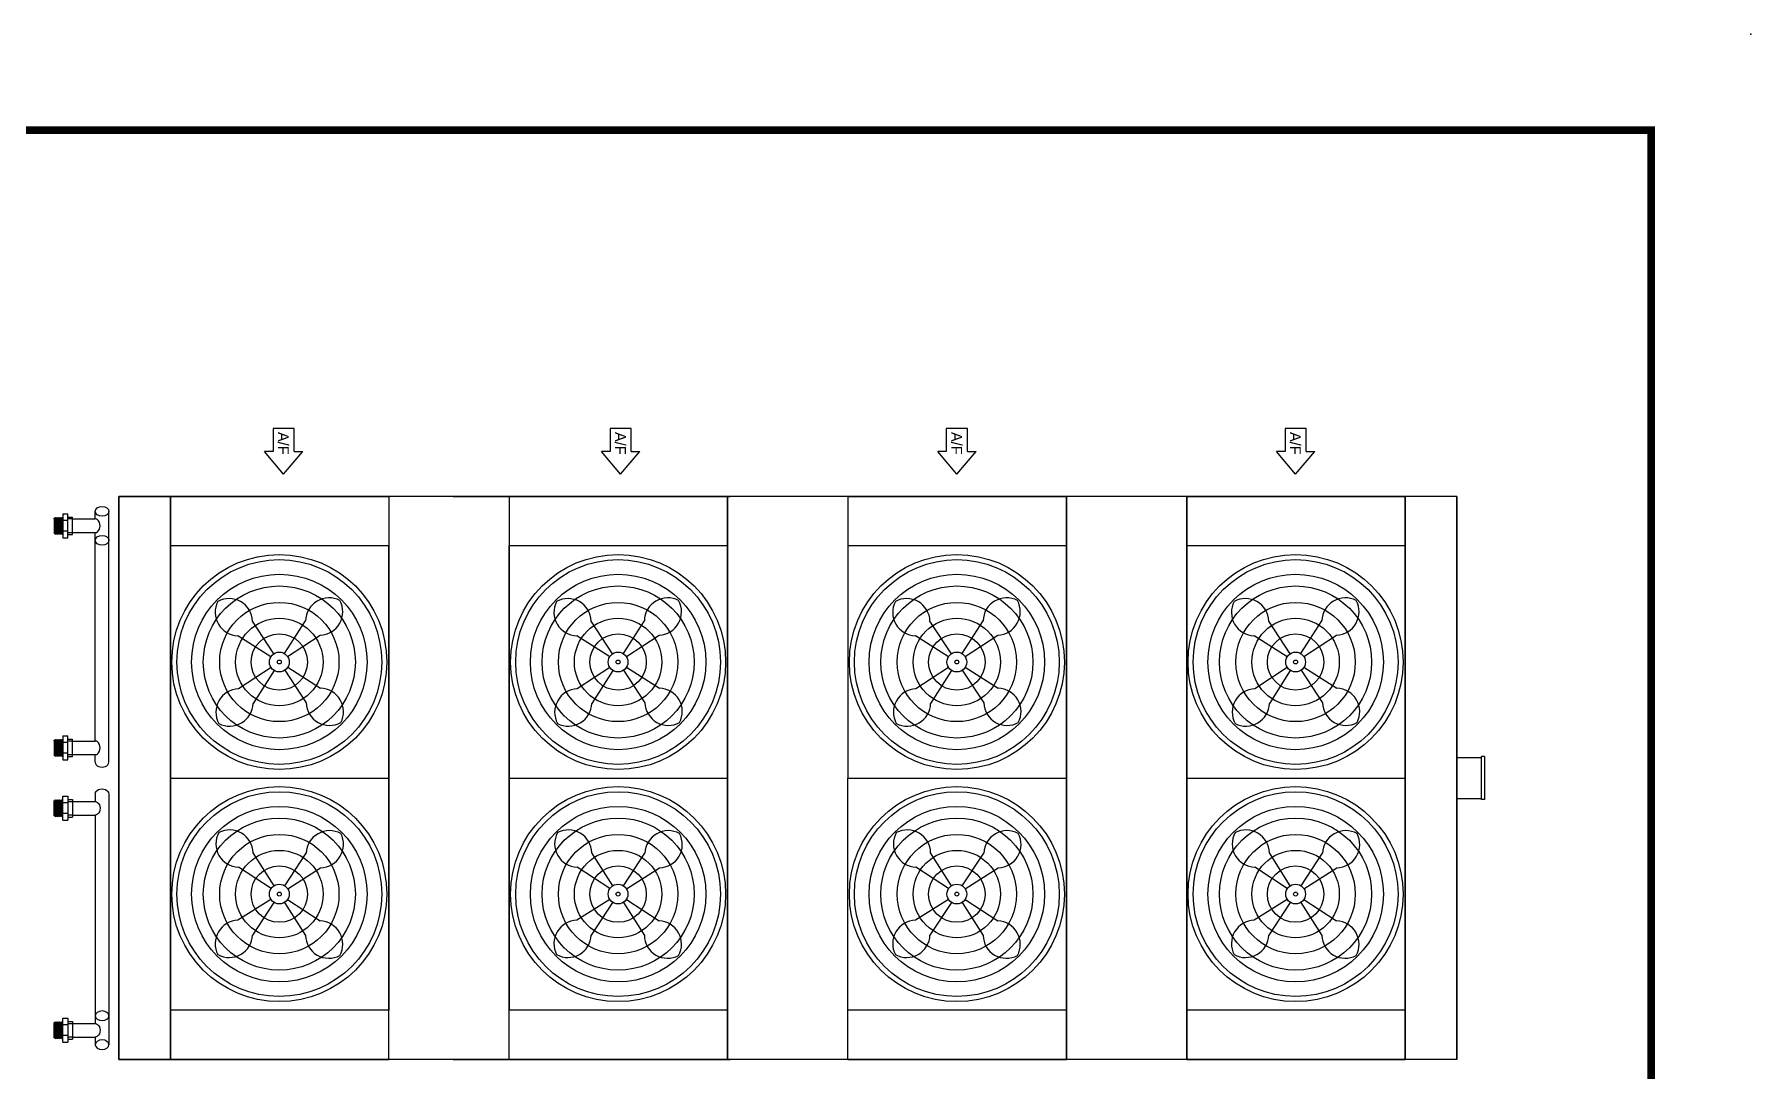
# Model space of a CAD drawing. Extents: x -21 to 463, y -14 to 294.
# Drawn here: x 211.1 to 462.6, y 142.2 to 294 of the extents above; entities that cross this region are included whole.
import ezdxf

# ---------------------------------------------------------------- set-up
doc = ezdxf.new("R2010")
doc.units = 0
doc.header["$MEASUREMENT"] = 0
doc.layers.get('0').update_dxf_attribs({"linetype": 'CONTINUOUS'})

msp = doc.modelspace()

# ---------------------------------------------------------------- linework, layer by layer
for p, q in [((249.18847, 236.30797), (246.10154, 236.30797)), ((246.10154, 236.30797), (246.10154, 232.94027)), ((249.18847, 232.94027), (249.18847, 236.30797)), ((298.56347, 236.30797), (295.47654, 236.30797)), ((295.47654, 236.30797), (295.47654, 232.94027)), ((298.56347, 232.94027), (298.56347, 236.30797)), ((347.81347, 236.30797), (344.72654, 236.30797)), ((344.72654, 236.30797), (344.72654, 232.94027)), ((347.81347, 232.94027), (347.81347, 236.30797)), ((394.35154, 236.30797), (394.35154, 232.94027)), ((397.43847, 236.30797), (394.35154, 236.30797)), ((397.43847, 232.94027), (397.43847, 236.30797)), ((247.645, 229.57257), (244.8387, 232.94027)), ((246.10154, 232.94027), (244.8387, 232.94027)), ((247.645, 229.57257), (250.45131, 232.94027)), ((249.18847, 232.94027), (250.45131, 232.94027)), ((297.02, 229.57257), (294.2137, 232.94027)), ((295.47654, 232.94027), (294.2137, 232.94027)), ((297.02, 229.57257), (299.82631, 232.94027)), ((298.56347, 232.94027), (299.82631, 232.94027)), ((346.27, 229.57257), (343.4637, 232.94027)), ((344.72654, 232.94027), (343.4637, 232.94027)), ((346.27, 229.57257), (349.07631, 232.94027)), ((347.81347, 232.94027), (349.07631, 232.94027)), ((395.895, 229.57257), (393.0887, 232.94027)), ((394.35154, 232.94027), (393.0887, 232.94027)), ((395.895, 229.57257), (398.70131, 232.94027)), ((397.43847, 232.94027), (398.70131, 232.94027)), ((215.31412, 223.78063), (215.31412, 220.27663)), ((215.31412, 223.78063), (216.02, 223.78063)), ((216.02, 220.27663), (216.02, 223.78063)), ((214.02, 223.13357), (214.07883, 223.1924)), ((214.02, 223.02863), (214.02, 223.13357)), ((214.02, 223.02863), (214.02, 221.02863)), ((214.02566, 223.13923), (214.13765, 220.92369)), ((214.07883, 223.1924), (214.13765, 223.13357)), ((214.13765, 223.13357), (214.2553, 223.25122)), ((214.13765, 223.13357), (214.2553, 220.80604)), ((214.2553, 223.25122), (214.37294, 220.92369)), ((214.2553, 223.25122), (214.37294, 223.13357)), ((214.37294, 223.13357), (214.49059, 223.25122)), ((214.37294, 223.13357), (214.49059, 220.80604)), ((214.49059, 223.25122), (214.60824, 220.92369)), ((214.49059, 223.25122), (214.60824, 223.13357)), ((214.60824, 223.13357), (214.72589, 223.25122)), ((214.60824, 223.13357), (214.72589, 220.80604)), ((214.72589, 223.25122), (214.84353, 220.92369)), ((214.72589, 223.25122), (214.84353, 220.92369)), ((214.72589, 223.25122), (214.84353, 223.13357)), ((214.84353, 223.13357), (214.96118, 223.25122)), ((214.84353, 223.13357), (214.96118, 220.80604)), ((214.96118, 223.25122), (215.07883, 220.92369)), ((214.96118, 223.25122), (215.07883, 223.13357)), ((215.07883, 223.13357), (215.19647, 223.25122)), ((215.07883, 223.13357), (215.19647, 220.80604)), ((215.19647, 223.25122), (215.31412, 220.92369)), ((215.19647, 223.25122), (215.31412, 223.25122)), ((216.02, 222.80604), (215.31412, 222.80604)), ((216.02, 223.31004), (216.72589, 223.31004)), ((216.72589, 223.02863), (216.02, 223.02863)), ((216.72589, 220.74722), (216.72589, 223.31004)), ((214.02, 221.02863), (214.02, 220.92369)), ((214.02, 220.92369), (214.07883, 220.86487)), ((214.07883, 220.86487), (214.13765, 220.92369)), ((214.13765, 220.92369), (214.2553, 220.80604)), ((214.2553, 220.80604), (214.37294, 220.92369)), ((214.37294, 220.92369), (214.49059, 220.80604)), ((214.49059, 220.80604), (214.60824, 220.92369)), ((214.60824, 220.92369), (214.72589, 220.80604)), ((214.72589, 220.80604), (214.84353, 220.92369)), ((214.84353, 220.92369), (214.96118, 220.80604)), ((214.96118, 220.80604), (215.07883, 220.92369)), ((215.07883, 220.92369), (215.19647, 220.80604)), ((215.19647, 220.80604), (215.31412, 220.80604)), ((216.02, 221.25122), (215.31412, 221.25122)), ((215.31412, 220.27663), (216.02, 220.27663)), ((216.02, 221.02863), (216.72589, 221.02863)), ((216.02, 220.74722), (216.72589, 220.74722)), ((246.22395, 203.2887), (243.08602, 208.07215)), ((247.79809, 203.3003), (250.86521, 208.12945)), ((295.84895, 203.2887), (292.71102, 208.07215)), ((297.42309, 203.3003), (300.49021, 208.12945)), ((345.47395, 203.2887), (342.33602, 208.07215)), ((347.04809, 203.3003), (350.11521, 208.12945)), ((395.09895, 203.2887), (391.96102, 208.07215)), ((396.67309, 203.3003), (399.74021, 208.12945)), ((245.79491, 202.85329), (240.96575, 205.92041)), ((248.2335, 202.87125), (253.01695, 206.00919)), ((295.41991, 202.85329), (290.59075, 205.92041)), ((297.8585, 202.87125), (302.64195, 206.00919)), ((345.04491, 202.85329), (340.21575, 205.92041)), ((347.4835, 202.87125), (352.26695, 206.00919)), ((394.66991, 202.85329), (389.84075, 205.92041)), ((397.1085, 202.87125), (401.89195, 206.00919)), ((245.80651, 201.27915), (241.02306, 198.14122)), ((248.24509, 201.29712), (253.07425, 198.23)), ((295.43151, 201.27915), (290.64806, 198.14122)), ((297.87009, 201.29712), (302.69925, 198.23)), ((345.05651, 201.27915), (340.27306, 198.14122)), ((347.49509, 201.29712), (352.32425, 198.23)), ((394.68151, 201.27915), (389.89806, 198.14122)), ((397.12009, 201.29712), (401.94925, 198.23)), ((246.24192, 200.85011), (243.17479, 196.02095)), ((247.81605, 200.86171), (250.95399, 196.07826)), ((295.86692, 200.85011), (292.79979, 196.02095)), ((297.44105, 200.86171), (300.57899, 196.07826)), ((345.49192, 200.85011), (342.42479, 196.02095)), ((347.06605, 200.86171), (350.20399, 196.07826)), ((395.11692, 200.85011), (392.04979, 196.02095)), ((396.69105, 200.86171), (399.82899, 196.07826)), ((215.31412, 191.25372), (215.31412, 187.74972)), ((215.31412, 191.25372), (216.02, 191.25372)), ((216.02, 187.74972), (216.02, 191.25372)), ((214.02, 190.60666), (214.07883, 190.66548)), ((214.02, 190.50172), (214.02, 190.60666)), ((214.02, 190.50172), (214.02, 188.50172)), ((214.02566, 190.61232), (214.13765, 188.39678)), ((214.07883, 190.66548), (214.13765, 190.60666)), ((214.13765, 190.60666), (214.2553, 190.72431)), ((214.13765, 190.60666), (214.2553, 188.27913)), ((214.2553, 190.72431), (214.37294, 188.39678)), ((214.2553, 190.72431), (214.37294, 190.60666)), ((214.37294, 190.60666), (214.49059, 190.72431)), ((214.37294, 190.60666), (214.49059, 188.27913)), ((214.49059, 190.72431), (214.60824, 188.39678)), ((214.49059, 190.72431), (214.60824, 190.60666)), ((214.60824, 190.60666), (214.72589, 190.72431)), ((214.60824, 190.60666), (214.72589, 188.27913)), ((214.72589, 190.72431), (214.84353, 188.39678)), ((214.72589, 190.72431), (214.84353, 188.39678)), ((214.72589, 190.72431), (214.84353, 190.60666)), ((214.84353, 190.60666), (214.96118, 190.72431)), ((214.84353, 190.60666), (214.96118, 188.27913)), ((214.96118, 190.72431), (215.07883, 188.39678)), ((214.96118, 190.72431), (215.07883, 190.60666)), ((215.07883, 190.60666), (215.19647, 190.72431)), ((215.07883, 190.60666), (215.19647, 188.27913)), ((215.19647, 190.72431), (215.31412, 188.39678)), ((215.19647, 190.72431), (215.31412, 190.72431)), ((216.02, 190.27913), (215.31412, 190.27913)), ((216.02, 188.72431), (215.31412, 188.72431)), ((216.02, 190.78313), (216.72589, 190.78313)), ((216.72589, 190.50172), (216.02, 190.50172)), ((216.72589, 188.22031), (216.72589, 190.78313)), ((214.02, 188.50172), (214.02, 188.39678)), ((214.02, 188.39678), (214.07883, 188.33795)), ((214.07883, 188.33795), (214.13765, 188.39678)), ((214.13765, 188.39678), (214.2553, 188.27913)), ((214.2553, 188.27913), (214.37294, 188.39678)), ((214.37294, 188.39678), (214.49059, 188.27913)), ((214.49059, 188.27913), (214.60824, 188.39678)), ((214.60824, 188.39678), (214.72589, 188.27913)), ((214.72589, 188.27913), (214.84353, 188.39678)), ((214.84353, 188.39678), (214.96118, 188.27913)), ((214.96118, 188.27913), (215.07883, 188.39678)), ((215.07883, 188.39678), (215.19647, 188.27913)), ((215.19647, 188.27913), (215.31412, 188.27913)), ((215.31412, 187.74972), (216.02, 187.74972)), ((216.02, 188.50172), (216.72589, 188.50172)), ((216.02, 188.22031), (216.72589, 188.22031)), ((214.02, 181.75363), (214.07883, 181.81245)), ((214.02, 181.64869), (214.02, 181.75363)), ((214.02, 179.64869), (214.02, 181.64869)), ((214.02566, 179.53809), (214.13765, 181.75363)), ((214.07883, 181.81245), (214.13765, 181.75363)), ((214.13765, 181.75363), (214.2553, 181.87128)), ((214.13765, 179.54375), (214.2553, 181.87128)), ((214.2553, 181.87128), (214.37294, 181.75363)), ((214.2553, 179.4261), (214.37294, 181.75363)), ((214.37294, 181.75363), (214.49059, 181.87128)), ((214.37294, 179.54375), (214.49059, 181.87128)), ((214.49059, 181.87128), (214.60824, 181.75363)), ((214.49059, 179.4261), (214.60824, 181.75363)), ((214.60824, 181.75363), (214.72589, 181.87128)), ((214.60824, 179.54375), (214.72589, 181.87128)), ((214.72589, 181.87128), (214.84353, 181.75363)), ((214.72589, 179.4261), (214.84353, 181.75363)), ((214.72589, 179.4261), (214.84353, 181.75363)), ((214.84353, 181.75363), (214.96118, 181.87128)), ((214.84353, 179.54375), (214.96118, 181.87128)), ((214.96118, 181.87128), (215.07883, 181.75363)), ((214.96118, 179.4261), (215.07883, 181.75363)), ((215.07883, 181.75363), (215.19647, 181.87128)), ((215.07883, 179.54375), (215.19647, 181.87128)), ((215.19647, 181.87128), (215.31412, 181.87128)), ((215.19647, 179.4261), (215.31412, 181.75363)), ((215.31412, 182.40069), (216.02, 182.40069)), ((215.31412, 178.89669), (215.31412, 182.40069)), ((216.02, 181.4261), (215.31412, 181.4261)), ((216.02, 182.40069), (216.02, 178.89669)), ((216.02, 181.9301), (216.72589, 181.9301)), ((216.02, 181.64869), (216.72589, 181.64869)), ((216.72589, 181.9301), (216.72589, 179.36728)), ((214.02, 179.64869), (214.02, 179.54375)), ((214.02, 179.54375), (214.07883, 179.48492)), ((214.07883, 179.48492), (214.13765, 179.54375)), ((214.13765, 179.54375), (214.2553, 179.4261)), ((214.2553, 179.4261), (214.37294, 179.54375)), ((214.37294, 179.54375), (214.49059, 179.4261)), ((214.49059, 179.4261), (214.60824, 179.54375)), ((214.60824, 179.54375), (214.72589, 179.4261)), ((214.72589, 179.4261), (214.84353, 179.54375)), ((214.84353, 179.54375), (214.96118, 179.4261)), ((214.96118, 179.4261), (215.07883, 179.54375)), ((215.07883, 179.54375), (215.19647, 179.4261)), ((215.19647, 179.4261), (215.31412, 179.4261)), ((216.02, 179.87128), (215.31412, 179.87128)), ((215.31412, 178.89669), (216.02, 178.89669)), ((216.72589, 179.64869), (216.02, 179.64869)), ((216.02, 179.36728), (216.72589, 179.36728)), ((246.24192, 169.3003), (243.17479, 174.12945)), ((247.81605, 169.2887), (250.95399, 174.07215)), ((295.86692, 169.3003), (292.79979, 174.12945)), ((297.44105, 169.2887), (300.57899, 174.07215)), ((345.49192, 169.3003), (342.42479, 174.12945)), ((347.06605, 169.2887), (350.20399, 174.07215)), ((395.11692, 169.3003), (392.04979, 174.12945)), ((396.69105, 169.2887), (399.82899, 174.07215)), ((245.80651, 168.87125), (241.02306, 172.00919)), ((248.24509, 168.85329), (253.07425, 171.92041)), ((295.43151, 168.87125), (290.64806, 172.00919)), ((297.87009, 168.85329), (302.69925, 171.92041)), ((345.05651, 168.87125), (340.27306, 172.00919)), ((347.49509, 168.85329), (352.32425, 171.92041)), ((394.68151, 168.87125), (389.89806, 172.00919)), ((397.12009, 168.85329), (401.94925, 171.92041)), ((245.79491, 167.29712), (240.96575, 164.23)), ((246.22395, 166.86171), (243.08602, 162.07826)), ((247.79809, 166.85011), (250.86521, 162.02095)), ((248.2335, 167.27915), (253.01695, 164.14122)), ((295.41991, 167.29712), (290.59075, 164.23)), ((295.84895, 166.86171), (292.71102, 162.07826)), ((297.42309, 166.85011), (300.49021, 162.02095)), ((297.8585, 167.27915), (302.64195, 164.14122)), ((345.04491, 167.29712), (340.21575, 164.23)), ((345.47395, 166.86171), (342.33602, 162.07826)), ((347.04809, 166.85011), (350.11521, 162.02095)), ((347.4835, 167.27915), (352.26695, 164.14122)), ((394.66991, 167.29712), (389.84075, 164.23)), ((395.09895, 166.86171), (391.96102, 162.07826)), ((396.67309, 166.85011), (399.74021, 162.02095)), ((397.1085, 167.27915), (401.89195, 164.14122)), ((214.02, 149.22672), (214.07883, 149.28554)), ((214.02, 149.12178), (214.02, 149.22672)), ((214.02, 147.12178), (214.02, 149.12178)), ((214.02566, 147.01118), (214.13765, 149.22672)), ((214.07883, 149.28554), (214.13765, 149.22672)), ((214.13765, 147.01684), (214.2553, 149.34437)), ((214.13765, 149.22672), (214.2553, 149.34437)), ((214.2553, 149.34437), (214.37294, 149.22672)), ((214.2553, 146.89919), (214.37294, 149.22672)), ((214.37294, 147.01684), (214.49059, 149.34437)), ((214.37294, 149.22672), (214.49059, 149.34437)), ((214.49059, 149.34437), (214.60824, 149.22672)), ((214.49059, 146.89919), (214.60824, 149.22672)), ((214.60824, 147.01684), (214.72589, 149.34437)), ((214.60824, 149.22672), (214.72589, 149.34437)), ((214.72589, 149.34437), (214.84353, 149.22672)), ((214.72589, 146.89919), (214.84353, 149.22672)), ((214.72589, 146.89919), (214.84353, 149.22672)), ((214.84353, 147.01684), (214.96118, 149.34437)), ((214.84353, 149.22672), (214.96118, 149.34437)), ((214.96118, 149.34437), (215.07883, 149.22672)), ((214.96118, 146.89919), (215.07883, 149.22672)), ((215.07883, 147.01684), (215.19647, 149.34437)), ((215.07883, 149.22672), (215.19647, 149.34437)), ((215.19647, 149.34437), (215.31412, 149.34437)), ((215.19647, 146.89919), (215.31412, 149.22672)), ((215.31412, 146.36978), (215.31412, 149.87378)), ((215.31412, 149.87378), (216.02, 149.87378)), ((216.02, 148.89919), (215.31412, 148.89919)), ((216.02, 149.87378), (216.02, 146.36978)), ((216.02, 149.40319), (216.72589, 149.40319)), ((216.02, 149.12178), (216.72589, 149.12178)), ((216.72589, 149.40319), (216.72589, 146.84037)), ((214.02, 147.12178), (214.02, 147.01684)), ((214.02, 147.01684), (214.07883, 146.95801)), ((214.07883, 146.95801), (214.13765, 147.01684)), ((214.13765, 147.01684), (214.2553, 146.89919)), ((214.2553, 146.89919), (214.37294, 147.01684)), ((214.37294, 147.01684), (214.49059, 146.89919)), ((214.49059, 146.89919), (214.60824, 147.01684)), ((214.60824, 147.01684), (214.72589, 146.89919)), ((214.72589, 146.89919), (214.84353, 147.01684)), ((214.84353, 147.01684), (214.96118, 146.89919)), ((214.96118, 146.89919), (215.07883, 147.01684)), ((215.07883, 147.01684), (215.19647, 146.89919)), ((215.19647, 146.89919), (215.31412, 146.89919)), ((216.02, 147.34437), (215.31412, 147.34437)), ((215.31412, 146.36978), (216.02, 146.36978)), ((216.72589, 147.12178), (216.02, 147.12178)), ((216.02, 146.84037), (216.72589, 146.84037))]:
    msp.add_line(p, q)
at = {"ltscale": 5}
for p, q in [((419.50438, 226.3252), (223.50438, 226.3252)), ((223.50438, 226.3252), (223.50438, 185.0752)), ((223.50438, 185.0752), (223.50438, 226.3252)), ((223.50438, 226.3252), (232.00438, 226.3252)), ((231.06688, 185.0752), (231.06688, 226.3252)), ((231.06688, 226.3252), (231.06688, 185.0752)), ((231.06688, 226.3252), (263.06688, 226.3252)), ((263.06688, 226.3252), (263.06688, 185.0752)), ((272.50438, 226.3252), (263.06688, 226.3252)), ((272.50438, 226.3252), (282.31688, 226.3252)), ((280.69188, 226.3252), (280.69188, 185.0752)), ((280.69188, 226.3252), (280.69188, 185.0752)), ((281.06688, 226.3252), (313.06688, 226.3252)), ((312.69188, 185.0752), (312.69188, 226.3252)), ((312.69188, 226.3252), (312.69188, 185.0752)), ((321.87938, 226.3252), (313.37938, 226.3252)), ((330.31688, 226.3252), (362.31688, 226.3252)), ((330.31688, 226.3252), (330.31688, 185.0752)), ((330.31688, 226.3252), (330.31688, 185.0752)), ((330.31688, 226.3252), (330.31688, 185.0752)), ((330.31688, 226.3252), (330.31688, 185.0752)), ((362.31688, 185.0752), (362.31688, 226.3252)), ((362.31688, 226.3252), (362.31688, 185.0752)), ((379.94188, 226.3252), (379.94188, 185.0752)), ((379.94188, 226.3252), (379.94188, 185.0752)), ((379.94188, 226.3252), (379.94188, 185.0752)), ((379.94188, 226.3252), (379.94188, 185.0752)), ((379.94188, 185.0752), (379.94188, 226.3252)), ((379.94188, 226.3252), (411.94188, 226.3252)), ((411.94188, 226.3252), (411.94188, 185.0752)), ((411.94188, 185.0752), (411.94188, 226.3252)), ((419.50438, 226.3252), (419.50438, 185.0752)), ((419.50438, 185.0752), (419.50438, 226.3252)), ((419.50438, 185.0752), (419.50438, 226.3252)), ((220.05125, 223.02863), (220.05125, 224.14995)), ((222.05125, 187.3804), (222.05125, 224.14995)), ((214.02, 223.02863), (214.02, 221.02863)), ((214.02, 223.02863), (214.02, 221.02863)), ((216.72589, 223.02863), (220.05125, 223.02863)), ((216.72589, 221.02863), (220.05125, 221.02863)), ((220.05125, 190.50172), (220.05125, 221.02863)), ((263.06688, 219.0752), (231.06688, 219.0752)), ((263.06688, 185.0752), (263.06688, 219.0752)), ((280.69188, 185.0752), (280.69188, 219.0752)), ((312.69188, 219.0752), (280.69188, 219.0752)), ((312.69188, 185.0752), (312.69188, 219.0752)), ((362.31688, 219.0752), (330.31688, 219.0752)), ((362.31688, 185.0752), (362.31688, 219.0752)), ((411.94188, 219.0752), (379.94188, 219.0752)), ((411.94188, 185.0752), (411.94188, 219.0752)), ((214.02, 190.50172), (214.02, 188.50172)), ((214.02, 190.50172), (214.02, 188.50172)), ((216.72589, 190.50172), (220.05125, 190.50172)), ((216.72589, 188.50172), (220.05125, 188.50172)), ((220.05125, 187.3804), (220.05125, 188.50172)), ((419.50438, 182.04395), (419.50438, 188.10645)), ((419.50438, 188.10645), (423.12938, 188.10645)), ((423.12938, 181.91895), (423.12938, 188.23145)), ((423.56688, 188.23145), (423.12938, 188.23145)), ((423.56688, 188.23145), (423.56688, 181.91895)), ((223.50438, 185.0752), (223.50438, 143.8252)), ((223.50438, 143.8252), (223.50438, 185.0752)), ((231.06688, 185.0752), (263.06688, 185.0752)), ((231.06688, 185.0752), (263.06688, 185.0752)), ((231.06688, 185.0752), (263.06688, 185.0752)), ((231.06688, 185.0752), (232.00438, 185.0752)), ((231.06688, 143.8252), (231.06688, 185.0752)), ((231.06688, 185.0752), (231.06688, 143.8252)), ((231.06688, 185.0752), (263.06688, 185.0752)), ((231.06688, 185.0752), (263.06688, 185.0752)), ((231.06688, 185.0752), (232.00438, 185.0752)), ((263.06688, 185.0752), (263.06688, 151.0752)), ((263.06688, 143.8252), (263.06688, 185.0752)), ((280.69188, 185.0752), (281.00438, 185.0752)), ((280.69188, 185.0752), (312.69188, 185.0752)), ((280.69188, 185.0752), (312.69188, 185.0752)), ((280.69188, 143.8252), (280.69188, 185.0752)), ((280.69188, 143.8252), (280.69188, 185.0752)), ((280.69188, 185.0752), (280.69188, 151.0752)), ((280.69188, 185.0752), (312.69188, 185.0752)), ((280.69188, 185.0752), (281.00438, 185.0752)), ((280.69188, 185.0752), (312.69188, 185.0752)), ((312.69188, 143.8252), (312.69188, 185.0752)), ((312.69188, 185.0752), (312.69188, 151.0752)), ((312.69188, 185.0752), (312.69188, 143.8252)), ((330.31688, 185.0752), (362.31688, 185.0752)), ((330.31688, 185.0752), (362.31688, 185.0752)), ((330.31688, 143.8252), (330.31688, 185.0752)), ((330.31688, 143.8252), (330.31688, 185.0752)), ((330.31688, 143.8252), (330.31688, 185.0752)), ((330.31688, 143.8252), (330.31688, 185.0752)), ((362.31688, 143.8252), (362.31688, 185.0752)), ((362.31688, 185.0752), (362.31688, 151.0752)), ((362.31688, 185.0752), (362.31688, 143.8252)), ((379.94188, 185.0752), (411.94188, 185.0752)), ((379.94188, 185.0752), (379.94188, 143.8252)), ((379.94188, 143.8252), (379.94188, 185.0752)), ((379.94188, 143.8252), (379.94188, 185.0752)), ((379.94188, 143.8252), (379.94188, 185.0752)), ((379.94188, 143.8252), (379.94188, 185.0752)), ((379.94188, 185.0752), (411.94188, 185.0752)), ((411.94188, 185.0752), (411.94188, 143.8252)), ((411.94188, 185.0752), (411.94188, 151.0752)), ((411.94188, 143.8252), (411.94188, 185.0752)), ((419.50438, 185.0752), (419.50438, 143.8252)), ((419.50438, 185.0752), (419.50438, 143.8252)), ((419.50438, 143.8252), (419.50438, 185.0752)), ((214.02, 179.64869), (214.02, 181.64869)), ((214.02, 179.64869), (214.02, 181.64869)), ((216.72589, 181.64869), (220.05125, 181.64869)), ((220.05125, 182.77001), (220.05125, 181.64869)), ((222.05125, 182.77001), (222.05125, 146.00046)), ((423.12938, 182.04395), (419.50438, 182.04395)), ((423.56688, 181.91895), (423.12938, 181.91895)), ((216.72589, 179.64869), (220.05125, 179.64869)), ((220.05125, 179.64869), (220.05125, 149.12178)), ((263.06688, 151.0752), (231.06688, 151.0752)), ((312.69188, 151.0752), (280.69188, 151.0752)), ((362.31688, 151.0752), (330.31688, 151.0752)), ((411.94188, 151.0752), (379.94188, 151.0752)), ((214.02, 147.12178), (214.02, 149.12178)), ((214.02, 147.12178), (214.02, 149.12178)), ((216.72589, 149.12178), (220.05125, 149.12178)), ((216.72589, 147.12178), (220.05125, 147.12178)), ((220.05125, 147.12178), (220.05125, 146.00046)), ((419.50438, 143.8252), (223.50438, 143.8252)), ((223.50438, 143.8252), (232.00438, 143.8252)), ((231.06688, 143.8252), (263.06688, 143.8252)), ((272.50438, 143.8252), (263.06688, 143.8252)), ((272.50438, 143.8252), (282.31688, 143.8252)), ((281.06688, 143.8252), (313.06688, 143.8252)), ((321.87938, 143.8252), (313.37938, 143.8252)), ((330.31688, 143.8252), (362.31688, 143.8252)), ((379.94188, 143.8252), (411.94188, 143.8252))]:
    msp.add_line(p, q, dxfattribs=at)
at = {"const_width": 1.12}
msp.add_lwpolyline([(0, 0), (448, 0), (448, 280), (0, 280), (0, 0)], dxfattribs=at)
for centre, radius in [((247.02, 202.0752), 15.75), ((247.02, 202.0752), 14.99997), ((296.645, 202.0752), 15.75), ((296.645, 202.0752), 14.99997), ((346.27, 202.0752), 15.75), ((346.27, 202.0752), 14.99997), ((395.895, 202.0752), 15.75), ((395.895, 202.0752), 14.99997), ((247.02, 202.0752), 12.85177), ((296.645, 202.0752), 12.85177), ((346.27, 202.0752), 12.85177), ((395.895, 202.0752), 12.85177), ((247.02, 202.0752), 11.13912), ((296.645, 202.0752), 11.13912), ((346.27, 202.0752), 11.13912), ((395.895, 202.0752), 11.13912), ((247.02, 202.0752), 8.73857), ((296.645, 202.0752), 8.73857), ((346.27, 202.0752), 8.73857), ((395.895, 202.0752), 8.73857), ((247.02, 202.0752), 6.40143), ((247.02, 202.0752), 4.13262), ((296.645, 202.0752), 6.40143), ((296.645, 202.0752), 4.13262), ((346.27, 202.0752), 6.40143), ((346.27, 202.0752), 4.13262), ((395.895, 202.0752), 6.40143), ((395.895, 202.0752), 4.13262), ((247.02, 202.0752), 1.4513), ((247.02, 202.0752), 0.28645), ((296.645, 202.0752), 1.4513), ((296.645, 202.0752), 0.28645), ((346.27, 202.0752), 1.4513), ((346.27, 202.0752), 0.28645), ((395.895, 202.0752), 1.4513), ((395.895, 202.0752), 0.28645), ((247.02, 168.0752), 15.75), ((296.645, 168.0752), 15.75), ((346.27, 168.0752), 15.75), ((395.895, 168.0752), 15.75), ((247.02, 168.0752), 14.99997), ((296.645, 168.0752), 14.99997), ((346.27, 168.0752), 14.99997), ((395.895, 168.0752), 14.99997), ((247.02, 168.0752), 12.85177), ((247.02, 168.0752), 11.13912), ((296.645, 168.0752), 12.85177), ((296.645, 168.0752), 11.13912), ((346.27, 168.0752), 12.85177), ((346.27, 168.0752), 11.13912), ((395.895, 168.0752), 12.85177), ((395.895, 168.0752), 11.13912), ((247.02, 168.0752), 8.73857), ((296.645, 168.0752), 8.73857), ((346.27, 168.0752), 8.73857), ((395.895, 168.0752), 8.73857), ((247.02, 168.0752), 6.40143), ((296.645, 168.0752), 6.40143), ((346.27, 168.0752), 6.40143), ((395.895, 168.0752), 6.40143), ((247.02, 168.0752), 4.13262), ((296.645, 168.0752), 4.13262), ((346.27, 168.0752), 4.13262), ((395.895, 168.0752), 4.13262), ((247.02, 168.0752), 1.4513), ((296.645, 168.0752), 1.4513), ((346.27, 168.0752), 1.4513), ((395.895, 168.0752), 1.4513), ((247.02, 168.0752), 0.28645), ((296.645, 168.0752), 0.28645), ((346.27, 168.0752), 0.28645), ((395.895, 168.0752), 0.28645)]:
    msp.add_circle(centre, radius)
for centre, start, end in [((239.66192, 207.94149), 2.185287, 118.6996463), ((254.29087, 208.04925), 62.1444669, 178.6588262), ((289.28692, 207.94149), 2.185287, 118.6996463), ((303.91587, 208.04925), 62.1444669, 178.6588262), ((338.91192, 207.94149), 2.185287, 118.6996463), ((353.54087, 208.04925), 62.1444669, 178.6588262), ((388.53692, 207.94149), 2.185287, 118.6996463), ((403.16587, 208.04925), 62.1444669, 178.6588262), ((241.04595, 209.34607), 152.1444669, 268.6588262), ((252.88629, 209.43329), 272.185287, 28.6996463), ((290.67095, 209.34607), 152.1444669, 268.6588262), ((302.51129, 209.43329), 272.185287, 28.6996463), ((340.29595, 209.34607), 152.1444669, 268.6588262), ((352.13629, 209.43329), 272.185287, 28.6996463), ((389.92095, 209.34607), 152.1444669, 268.6588262), ((401.76129, 209.43329), 272.185287, 28.6996463), ((241.15372, 194.71712), 92.185287, 208.6996463), ((252.99405, 194.80434), 332.1444669, 88.6588262), ((290.77872, 194.71712), 92.185287, 208.6996463), ((302.61905, 194.80434), 332.1444669, 88.6588262), ((340.40372, 194.71712), 92.185287, 208.6996463), ((352.24405, 194.80434), 332.1444669, 88.6588262), ((390.02872, 194.71712), 92.185287, 208.6996463), ((401.86905, 194.80434), 332.1444669, 88.6588262), ((239.74914, 196.10116), 242.1444669, 358.6588262), ((254.37809, 196.20892), 182.185287, 298.6996463), ((289.37414, 196.10116), 242.1444669, 358.6588262), ((304.00309, 196.20892), 182.185287, 298.6996463), ((338.99914, 196.10116), 242.1444669, 358.6588262), ((353.62809, 196.20892), 182.185287, 298.6996463), ((388.62414, 196.10116), 242.1444669, 358.6588262), ((403.25309, 196.20892), 182.185287, 298.6996463), ((241.15372, 175.43329), 151.3003537, 267.814713), ((239.74914, 174.04925), 1.3411738, 117.8555331), ((254.37809, 173.94149), 61.3003537, 177.814713), ((252.99405, 175.34607), 271.3411738, 27.8555331), ((290.77872, 175.43329), 151.3003537, 267.814713), ((289.37414, 174.04925), 1.3411738, 117.8555331), ((304.00309, 173.94149), 61.3003537, 177.814713), ((302.61905, 175.34607), 271.3411738, 27.8555331), ((340.40372, 175.43329), 151.3003537, 267.814713), ((338.99914, 174.04925), 1.3411738, 117.8555331), ((353.62809, 173.94149), 61.3003537, 177.814713), ((352.24405, 175.34607), 271.3411738, 27.8555331), ((390.02872, 175.43329), 151.3003537, 267.814713), ((388.62414, 174.04925), 1.3411738, 117.8555331), ((403.25309, 173.94149), 61.3003537, 177.814713), ((401.86905, 175.34607), 271.3411738, 27.8555331), ((241.04595, 160.80434), 91.3411738, 207.8555331), ((252.88629, 160.71712), 331.3003537, 87.814713), ((290.67095, 160.80434), 91.3411738, 207.8555331), ((302.51129, 160.71712), 331.3003537, 87.814713), ((340.29595, 160.80434), 91.3411738, 207.8555331), ((352.13629, 160.71712), 331.3003537, 87.814713), ((389.92095, 160.80434), 91.3411738, 207.8555331), ((401.76129, 160.71712), 331.3003537, 87.814713), ((239.66192, 162.20892), 241.3003537, 357.814713), ((254.29087, 162.10116), 181.3411738, 297.8555331), ((289.28692, 162.20892), 241.3003537, 357.814713), ((303.91587, 162.10116), 181.3411738, 297.8555331), ((338.91192, 162.20892), 241.3003537, 357.814713), ((353.54087, 162.10116), 181.3411738, 297.8555331), ((388.53692, 162.20892), 241.3003537, 357.814713), ((403.16587, 162.10116), 181.3411738, 297.8555331)]:
    msp.add_arc(centre, 3.4266, start, end)
at = {"ltscale": 5}
for centre in [(221.05125, 224.14995), (221.05125, 219.90731)]:
    msp.add_ellipse(centre, major_axis=(-1, 0), ratio=0.707106781, dxfattribs=at)
for centre, major_axis in [((220.05125, 222.02863), (0, -1)), ((220.05125, 189.50172), (0, -1)), ((221.05125, 187.3804), (-1, 0))]:
    msp.add_ellipse(centre, major_axis=major_axis, ratio=0.707106781, start_param=0, end_param=3.141592654, dxfattribs=at)
at = {"ltscale": 5, "extrusion": (0, 0, -1)}
for centre, major_axis in [((221.05125, 182.77001), (-1, 0)), ((220.05125, 180.64869), (0, 1)), ((220.05125, 148.12178), (0, 1))]:
    msp.add_ellipse(centre, major_axis=major_axis, ratio=0.707106781, start_param=0, end_param=3.141592654, dxfattribs=at)
for centre in [(221.05125, 150.2431), (221.05125, 146.00046)]:
    msp.add_ellipse(centre, major_axis=(-1, 0), ratio=0.707106781, dxfattribs=at)
msp.add_point((462.55558, 294.03762))

# ---------------------------------------------------------------- texts
for p in [(246.81392, 235.77611), (296.18892, 235.77611), (345.43892, 235.77611), (395.06392, 235.77611)]:
    msp.add_text('A/F', height=1.59375, rotation=270).set_placement(p)

doc.saveas('drawing.dxf')
